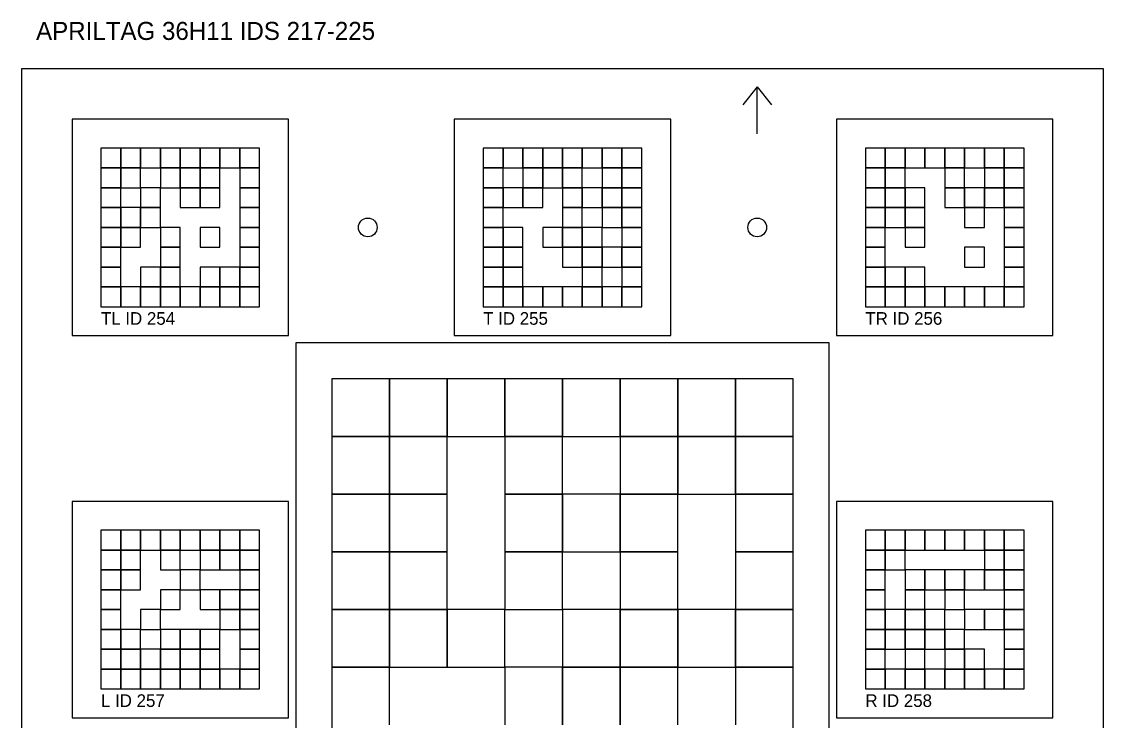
# Model space of a CAD drawing. Extents: x 0 to 1260, y -12 to 1580.
# Drawn here: x 320 to 620, y 119 to 313.1 of the extents above; entities that cross this region are included whole.
import ezdxf

# ---------------------------------------------------------------- set-up
doc = ezdxf.new("R2010")
doc.units = 0
for name, color, linetype in [('BLACK_POCKET', 7, 'CONTINUOUS'), ('CUT', 7, 'CONTINUOUS'), ('LABEL', 3, 'CONTINUOUS'), ('MOUNT_HOLE', 6, 'CONTINUOUS'), ('ORIENTATION', 7, 'CONTINUOUS'), ('QUIET_ZONE', 5, 'CONTINUOUS'), ('TAG_BOUNDARY', 8, 'CONTINUOUS')]:
    doc.layers.add(name, color=color, linetype=linetype)

msp = doc.modelspace()

# ---------------------------------------------------------------- linework, layer by layer
at = {"layer": 'BLACK_POCKET'}
for p, q in [((347.5, 278), (342, 278)), ((342, 278), (342, 272.5)), ((347.5, 272.5), (347.5, 278)), ((353, 278), (347.5, 278)), ((347.5, 278), (347.5, 272.5)), ((353, 272.5), (353, 278)), ((358.5, 278), (353, 278)), ((353, 278), (353, 272.5)), ((358.5, 272.5), (358.5, 278)), ((364, 278), (358.5, 278)), ((358.5, 278), (358.5, 272.5)), ((364, 272.5), (364, 278)), ((369.5, 278), (364, 278)), ((364, 278), (364, 272.5)), ((369.5, 272.5), (369.5, 278)), ((375, 278), (369.5, 278)), ((369.5, 278), (369.5, 272.5)), ((375, 272.5), (375, 278)), ((380.5, 278), (375, 278)), ((375, 278), (375, 272.5)), ((380.5, 272.5), (380.5, 278)), ((386, 278), (380.5, 278)), ((380.5, 278), (380.5, 272.5)), ((386, 272.5), (386, 278)), ((453.5, 278), (448, 278)), ((448, 278), (448, 272.5)), ((453.5, 272.5), (453.5, 278)), ((459, 278), (453.5, 278)), ((453.5, 278), (453.5, 272.5)), ((459, 272.5), (459, 278)), ((464.5, 278), (459, 278)), ((459, 278), (459, 272.5)), ((464.5, 272.5), (464.5, 278)), ((470, 278), (464.5, 278)), ((464.5, 278), (464.5, 272.5)), ((470, 272.5), (470, 278)), ((475.5, 278), (470, 278)), ((470, 278), (470, 272.5)), ((475.5, 272.5), (475.5, 278)), ((481, 278), (475.5, 278)), ((475.5, 278), (475.5, 272.5)), ((481, 272.5), (481, 278)), ((486.5, 278), (481, 278)), ((481, 278), (481, 272.5)), ((486.5, 272.5), (486.5, 278)), ((492, 278), (486.5, 278)), ((486.5, 278), (486.5, 272.5)), ((492, 272.5), (492, 278)), ((559.5, 278), (554, 278)), ((554, 278), (554, 272.5)), ((559.5, 272.5), (559.5, 278)), ((565, 278), (559.5, 278)), ((559.5, 278), (559.5, 272.5)), ((565, 272.5), (565, 278)), ((570.5, 278), (565, 278)), ((565, 278), (565, 272.5)), ((570.5, 272.5), (570.5, 278)), ((576, 278), (570.5, 278)), ((570.5, 278), (570.5, 272.5)), ((576, 272.5), (576, 278)), ((581.5, 278), (576, 278)), ((576, 278), (576, 272.5)), ((581.5, 272.5), (581.5, 278)), ((587, 278), (581.5, 278)), ((581.5, 278), (581.5, 272.5)), ((587, 272.5), (587, 278)), ((592.5, 278), (587, 278)), ((587, 278), (587, 272.5)), ((592.5, 272.5), (592.5, 278)), ((598, 278), (592.5, 278)), ((592.5, 278), (592.5, 272.5)), ((598, 272.5), (598, 278)), ((342, 272.5), (347.5, 272.5)), ((347.5, 272.5), (342, 272.5)), ((342, 272.5), (342, 267)), ((347.5, 272.5), (353, 272.5)), ((347.5, 267), (347.5, 272.5)), ((353, 272.5), (347.5, 272.5)), ((347.5, 272.5), (347.5, 267)), ((353, 272.5), (358.5, 272.5)), ((353, 267), (353, 272.5)), ((358.5, 272.5), (364, 272.5)), ((364, 272.5), (358.5, 272.5)), ((358.5, 272.5), (358.5, 267)), ((364, 272.5), (369.5, 272.5)), ((364, 267), (364, 272.5)), ((369.5, 272.5), (364, 272.5)), ((364, 272.5), (364, 267)), ((369.5, 272.5), (375, 272.5)), ((369.5, 267), (369.5, 272.5)), ((375, 272.5), (369.5, 272.5)), ((369.5, 272.5), (369.5, 267)), ((375, 272.5), (380.5, 272.5)), ((375, 267), (375, 272.5)), ((380.5, 272.5), (386, 272.5)), ((386, 272.5), (380.5, 272.5)), ((380.5, 272.5), (380.5, 267)), ((386, 267), (386, 272.5)), ((448, 272.5), (453.5, 272.5)), ((453.5, 272.5), (448, 272.5)), ((448, 272.5), (448, 267)), ((453.5, 272.5), (459, 272.5)), ((453.5, 267), (453.5, 272.5)), ((459, 272.5), (464.5, 272.5)), ((464.5, 272.5), (459, 272.5)), ((459, 272.5), (459, 267)), ((464.5, 272.5), (470, 272.5)), ((464.5, 267), (464.5, 272.5)), ((470, 272.5), (464.5, 272.5)), ((464.5, 272.5), (464.5, 267)), ((470, 272.5), (475.5, 272.5)), ((470, 267), (470, 272.5)), ((475.5, 272.5), (470, 272.5)), ((470, 272.5), (470, 267)), ((475.5, 272.5), (481, 272.5)), ((475.5, 267), (475.5, 272.5)), ((481, 272.5), (486.5, 272.5)), ((486.5, 272.5), (481, 272.5)), ((481, 272.5), (481, 267)), ((486.5, 272.5), (492, 272.5)), ((486.5, 267), (486.5, 272.5)), ((492, 272.5), (486.5, 272.5)), ((486.5, 272.5), (486.5, 267)), ((492, 267), (492, 272.5)), ((554, 272.5), (559.5, 272.5)), ((559.5, 272.5), (554, 272.5)), ((554, 272.5), (554, 267)), ((559.5, 272.5), (565, 272.5)), ((559.5, 267), (559.5, 272.5)), ((565, 272.5), (559.5, 272.5)), ((559.5, 272.5), (559.5, 267)), ((565, 272.5), (570.5, 272.5)), ((565, 267), (565, 272.5)), ((570.5, 272.5), (576, 272.5)), ((576, 272.5), (581.5, 272.5)), ((581.5, 272.5), (576, 272.5)), ((576, 272.5), (576, 267)), ((581.5, 272.5), (587, 272.5)), ((581.5, 267), (581.5, 272.5)), ((587, 272.5), (592.5, 272.5)), ((592.5, 272.5), (587, 272.5)), ((587, 272.5), (587, 267)), ((592.5, 272.5), (598, 272.5)), ((592.5, 267), (592.5, 272.5)), ((598, 272.5), (592.5, 272.5)), ((592.5, 272.5), (592.5, 267)), ((598, 267), (598, 272.5)), ((342, 267), (347.5, 267)), ((347.5, 267), (342, 267)), ((342, 267), (342, 261.5)), ((347.5, 267), (353, 267)), ((347.5, 261.5), (347.5, 267)), ((358.5, 267), (353, 267)), ((353, 267), (353, 261.5)), ((358.5, 267), (364, 267)), ((358.5, 261.5), (358.5, 267)), ((364, 267), (369.5, 267)), ((369.5, 267), (364, 267)), ((364, 267), (364, 261.5)), ((369.5, 267), (375, 267)), ((369.5, 261.5), (369.5, 267)), ((375, 267), (369.5, 267)), ((369.5, 267), (369.5, 261.5)), ((375, 261.5), (375, 267)), ((380.5, 267), (386, 267)), ((386, 267), (380.5, 267)), ((380.5, 267), (380.5, 261.5)), ((386, 261.5), (386, 267)), ((448, 267), (453.5, 267)), ((453.5, 267), (448, 267)), ((448, 267), (448, 261.5)), ((453.5, 261.5), (453.5, 267)), ((459, 267), (453.5, 267)), ((453.5, 267), (453.5, 261.5)), ((459, 267), (464.5, 267)), ((459, 261.5), (459, 267)), ((464.5, 267), (459, 267)), ((459, 267), (459, 261.5)), ((464.5, 267), (470, 267)), ((464.5, 261.5), (464.5, 267)), ((470, 267), (475.5, 267)), ((475.5, 267), (470, 267)), ((470, 267), (470, 261.5)), ((475.5, 261.5), (475.5, 267)), ((481, 267), (475.5, 267)), ((475.5, 267), (475.5, 261.5)), ((481, 267), (486.5, 267)), ((481, 261.5), (481, 267)), ((486.5, 267), (481, 267)), ((481, 267), (481, 261.5)), ((486.5, 267), (492, 267)), ((486.5, 261.5), (486.5, 267)), ((492, 267), (486.5, 267)), ((486.5, 267), (486.5, 261.5)), ((492, 261.5), (492, 267)), ((554, 267), (559.5, 267)), ((559.5, 267), (554, 267)), ((554, 267), (554, 261.5)), ((559.5, 267), (565, 267)), ((559.5, 261.5), (559.5, 267)), ((565, 267), (559.5, 267)), ((559.5, 267), (559.5, 261.5)), ((565, 261.5), (565, 267)), ((570.5, 267), (565, 267)), ((565, 267), (565, 261.5)), ((570.5, 261.5), (570.5, 267)), ((576, 267), (581.5, 267)), ((581.5, 267), (576, 267)), ((576, 267), (576, 261.5)), ((581.5, 261.5), (581.5, 267)), ((587, 267), (581.5, 267)), ((581.5, 267), (581.5, 261.5)), ((587, 267), (592.5, 267)), ((587, 261.5), (587, 267)), ((592.5, 267), (587, 267)), ((587, 267), (587, 261.5)), ((592.5, 267), (598, 267)), ((592.5, 261.5), (592.5, 267)), ((598, 267), (592.5, 267)), ((592.5, 267), (592.5, 261.5)), ((598, 261.5), (598, 267)), ((342, 261.5), (347.5, 261.5)), ((347.5, 261.5), (342, 261.5)), ((342, 261.5), (342, 256)), ((347.5, 256), (347.5, 261.5)), ((353, 261.5), (347.5, 261.5)), ((347.5, 261.5), (347.5, 256)), ((353, 261.5), (358.5, 261.5)), ((353, 256), (353, 261.5)), ((358.5, 261.5), (353, 261.5)), ((353, 261.5), (353, 256)), ((358.5, 256), (358.5, 261.5)), ((364, 261.5), (369.5, 261.5)), ((369.5, 261.5), (375, 261.5)), ((380.5, 261.5), (386, 261.5)), ((386, 261.5), (380.5, 261.5)), ((380.5, 261.5), (380.5, 256)), ((386, 256), (386, 261.5)), ((448, 261.5), (453.5, 261.5)), ((453.5, 261.5), (448, 261.5)), ((448, 261.5), (448, 256)), ((453.5, 261.5), (459, 261.5)), ((453.5, 256), (453.5, 261.5)), ((459, 261.5), (464.5, 261.5)), ((470, 261.5), (475.5, 261.5)), ((475.5, 261.5), (470, 261.5)), ((470, 261.5), (470, 256)), ((475.5, 261.5), (481, 261.5)), ((475.5, 256), (475.5, 261.5)), ((481, 261.5), (486.5, 261.5)), ((486.5, 261.5), (481, 261.5)), ((481, 261.5), (481, 256)), ((486.5, 261.5), (492, 261.5)), ((486.5, 256), (486.5, 261.5)), ((492, 261.5), (486.5, 261.5)), ((486.5, 261.5), (486.5, 256)), ((492, 256), (492, 261.5)), ((554, 261.5), (559.5, 261.5)), ((559.5, 261.5), (554, 261.5)), ((554, 261.5), (554, 256)), ((559.5, 261.5), (565, 261.5)), ((559.5, 256), (559.5, 261.5)), ((565, 261.5), (559.5, 261.5)), ((559.5, 261.5), (559.5, 256)), ((565, 261.5), (570.5, 261.5)), ((565, 256), (565, 261.5)), ((570.5, 261.5), (565, 261.5)), ((565, 261.5), (565, 256)), ((570.5, 256), (570.5, 261.5)), ((576, 261.5), (581.5, 261.5)), ((581.5, 261.5), (587, 261.5)), ((587, 261.5), (581.5, 261.5)), ((581.5, 261.5), (581.5, 256)), ((587, 261.5), (592.5, 261.5)), ((587, 256), (587, 261.5)), ((592.5, 261.5), (598, 261.5)), ((598, 261.5), (592.5, 261.5)), ((592.5, 261.5), (592.5, 256)), ((598, 256), (598, 261.5)), ((342, 256), (347.5, 256)), ((347.5, 256), (342, 256)), ((342, 256), (342, 250.5)), ((347.5, 256), (353, 256)), ((347.5, 250.5), (347.5, 256)), ((353, 256), (347.5, 256)), ((347.5, 256), (347.5, 250.5)), ((353, 256), (358.5, 256)), ((353, 250.5), (353, 256)), ((364, 256), (358.5, 256)), ((358.5, 256), (358.5, 250.5)), ((364, 250.5), (364, 256)), ((375, 256), (369.5, 256)), ((369.5, 256), (369.5, 250.5)), ((375, 250.5), (375, 256)), ((380.5, 256), (386, 256)), ((386, 256), (380.5, 256)), ((380.5, 256), (380.5, 250.5)), ((386, 250.5), (386, 256)), ((448, 256), (453.5, 256)), ((453.5, 256), (448, 256)), ((448, 256), (448, 250.5)), ((453.5, 250.5), (453.5, 256)), ((459, 256), (453.5, 256)), ((453.5, 256), (453.5, 250.5)), ((459, 250.5), (459, 256)), ((470, 256), (464.5, 256)), ((464.5, 256), (464.5, 250.5)), ((470, 256), (475.5, 256)), ((470, 250.5), (470, 256)), ((475.5, 256), (470, 256)), ((470, 256), (470, 250.5)), ((475.5, 250.5), (475.5, 256)), ((481, 256), (475.5, 256)), ((475.5, 256), (475.5, 250.5)), ((481, 256), (486.5, 256)), ((481, 250.5), (481, 256)), ((486.5, 256), (492, 256)), ((492, 256), (486.5, 256)), ((486.5, 256), (486.5, 250.5)), ((492, 250.5), (492, 256)), ((554, 256), (559.5, 256)), ((559.5, 256), (554, 256)), ((554, 256), (554, 250.5)), ((559.5, 256), (565, 256)), ((559.5, 250.5), (559.5, 256)), ((565, 256), (570.5, 256)), ((570.5, 256), (565, 256)), ((565, 256), (565, 250.5)), ((570.5, 250.5), (570.5, 256)), ((581.5, 256), (587, 256)), ((592.5, 256), (598, 256)), ((598, 256), (592.5, 256)), ((592.5, 256), (592.5, 250.5)), ((598, 250.5), (598, 256)), ((342, 250.5), (347.5, 250.5)), ((347.5, 250.5), (342, 250.5)), ((342, 250.5), (342, 245)), ((347.5, 250.5), (353, 250.5)), ((347.5, 245), (347.5, 250.5)), ((358.5, 250.5), (364, 250.5)), ((364, 250.5), (358.5, 250.5)), ((358.5, 250.5), (358.5, 245)), ((364, 245), (364, 250.5)), ((369.5, 250.5), (375, 250.5)), ((380.5, 250.5), (386, 250.5)), ((386, 250.5), (380.5, 250.5)), ((380.5, 250.5), (380.5, 245)), ((386, 245), (386, 250.5)), ((448, 250.5), (453.5, 250.5)), ((453.5, 250.5), (448, 250.5)), ((448, 250.5), (448, 245)), ((453.5, 250.5), (459, 250.5)), ((453.5, 245), (453.5, 250.5)), ((459, 250.5), (453.5, 250.5)), ((453.5, 250.5), (453.5, 245)), ((459, 245), (459, 250.5)), ((464.5, 250.5), (470, 250.5)), ((470, 250.5), (475.5, 250.5)), ((475.5, 250.5), (470, 250.5)), ((470, 250.5), (470, 245)), ((475.5, 250.5), (481, 250.5)), ((475.5, 245), (475.5, 250.5)), ((481, 250.5), (475.5, 250.5)), ((475.5, 250.5), (475.5, 245)), ((481, 245), (481, 250.5)), ((486.5, 250.5), (481, 250.5)), ((481, 250.5), (481, 245)), ((486.5, 250.5), (492, 250.5)), ((486.5, 245), (486.5, 250.5)), ((492, 250.5), (486.5, 250.5)), ((486.5, 250.5), (486.5, 245)), ((492, 245), (492, 250.5)), ((554, 250.5), (559.5, 250.5)), ((559.5, 250.5), (554, 250.5)), ((554, 250.5), (554, 245)), ((559.5, 245), (559.5, 250.5)), ((565, 250.5), (570.5, 250.5)), ((587, 250.5), (581.5, 250.5)), ((581.5, 250.5), (581.5, 245)), ((587, 245), (587, 250.5)), ((592.5, 250.5), (598, 250.5)), ((598, 250.5), (592.5, 250.5)), ((592.5, 250.5), (592.5, 245)), ((598, 245), (598, 250.5)), ((342, 245), (347.5, 245)), ((347.5, 245), (342, 245)), ((342, 245), (342, 239.5)), ((347.5, 239.5), (347.5, 245)), ((358.5, 245), (353, 245)), ((353, 245), (353, 239.5)), ((358.5, 245), (364, 245)), ((358.5, 239.5), (358.5, 245)), ((364, 245), (358.5, 245)), ((358.5, 245), (358.5, 239.5)), ((364, 239.5), (364, 245)), ((375, 245), (369.5, 245)), ((369.5, 245), (369.5, 239.5)), ((375, 239.5), (375, 245)), ((380.5, 245), (375, 245)), ((375, 245), (375, 239.5)), ((380.5, 245), (386, 245)), ((380.5, 239.5), (380.5, 245)), ((386, 245), (380.5, 245)), ((380.5, 245), (380.5, 239.5)), ((386, 239.5), (386, 245)), ((448, 245), (453.5, 245)), ((453.5, 245), (448, 245)), ((448, 245), (448, 239.5)), ((453.5, 245), (459, 245)), ((453.5, 239.5), (453.5, 245)), ((459, 245), (453.5, 245)), ((453.5, 245), (453.5, 239.5)), ((459, 239.5), (459, 245)), ((470, 245), (475.5, 245)), ((475.5, 245), (481, 245)), ((481, 245), (475.5, 245)), ((475.5, 245), (475.5, 239.5)), ((481, 245), (486.5, 245)), ((481, 239.5), (481, 245)), ((486.5, 245), (492, 245)), ((492, 245), (486.5, 245)), ((486.5, 245), (486.5, 239.5)), ((492, 239.5), (492, 245)), ((554, 245), (559.5, 245)), ((559.5, 245), (554, 245)), ((554, 245), (554, 239.5)), ((559.5, 239.5), (559.5, 245)), ((565, 245), (559.5, 245)), ((559.5, 245), (559.5, 239.5)), ((565, 239.5), (565, 245)), ((570.5, 245), (565, 245)), ((565, 245), (565, 239.5)), ((570.5, 239.5), (570.5, 245)), ((581.5, 245), (587, 245)), ((592.5, 245), (598, 245)), ((598, 245), (592.5, 245)), ((592.5, 245), (592.5, 239.5)), ((598, 239.5), (598, 245)), ((342, 239.5), (347.5, 239.5)), ((347.5, 239.5), (342, 239.5)), ((342, 239.5), (342, 234)), ((347.5, 234), (347.5, 239.5)), ((353, 239.5), (347.5, 239.5)), ((347.5, 239.5), (347.5, 234)), ((353, 239.5), (358.5, 239.5)), ((353, 234), (353, 239.5)), ((358.5, 239.5), (353, 239.5)), ((353, 239.5), (353, 234)), ((358.5, 239.5), (364, 239.5)), ((358.5, 234), (358.5, 239.5)), ((364, 239.5), (358.5, 239.5)), ((358.5, 239.5), (358.5, 234)), ((364, 234), (364, 239.5)), ((369.5, 239.5), (364, 239.5)), ((364, 239.5), (364, 234)), ((369.5, 239.5), (375, 239.5)), ((369.5, 234), (369.5, 239.5)), ((375, 239.5), (369.5, 239.5)), ((369.5, 239.5), (369.5, 234)), ((375, 239.5), (380.5, 239.5)), ((375, 234), (375, 239.5)), ((380.5, 239.5), (375, 239.5)), ((375, 239.5), (375, 234)), ((380.5, 239.5), (386, 239.5)), ((380.5, 234), (380.5, 239.5)), ((386, 239.5), (380.5, 239.5)), ((380.5, 239.5), (380.5, 234)), ((386, 234), (386, 239.5)), ((448, 239.5), (453.5, 239.5)), ((453.5, 239.5), (448, 239.5)), ((448, 239.5), (448, 234)), ((453.5, 239.5), (459, 239.5)), ((453.5, 234), (453.5, 239.5)), ((459, 239.5), (453.5, 239.5)), ((453.5, 239.5), (453.5, 234)), ((459, 234), (459, 239.5)), ((464.5, 239.5), (459, 239.5)), ((459, 239.5), (459, 234)), ((464.5, 234), (464.5, 239.5)), ((470, 239.5), (464.5, 239.5)), ((464.5, 239.5), (464.5, 234)), ((470, 234), (470, 239.5)), ((475.5, 239.5), (470, 239.5)), ((470, 239.5), (470, 234)), ((475.5, 239.5), (481, 239.5)), ((475.5, 234), (475.5, 239.5)), ((481, 239.5), (475.5, 239.5)), ((475.5, 239.5), (475.5, 234)), ((481, 234), (481, 239.5)), ((486.5, 239.5), (481, 239.5)), ((481, 239.5), (481, 234)), ((486.5, 239.5), (492, 239.5)), ((486.5, 234), (486.5, 239.5)), ((492, 239.5), (486.5, 239.5)), ((486.5, 239.5), (486.5, 234)), ((492, 234), (492, 239.5)), ((554, 239.5), (559.5, 239.5)), ((559.5, 239.5), (554, 239.5)), ((554, 239.5), (554, 234)), ((559.5, 239.5), (565, 239.5)), ((559.5, 234), (559.5, 239.5)), ((565, 239.5), (559.5, 239.5)), ((559.5, 239.5), (559.5, 234)), ((565, 239.5), (570.5, 239.5)), ((565, 234), (565, 239.5)), ((570.5, 239.5), (565, 239.5)), ((565, 239.5), (565, 234)), ((570.5, 234), (570.5, 239.5)), ((576, 239.5), (570.5, 239.5)), ((570.5, 239.5), (570.5, 234)), ((576, 234), (576, 239.5)), ((581.5, 239.5), (576, 239.5)), ((576, 239.5), (576, 234)), ((581.5, 234), (581.5, 239.5)), ((587, 239.5), (581.5, 239.5)), ((581.5, 239.5), (581.5, 234)), ((587, 234), (587, 239.5)), ((592.5, 239.5), (587, 239.5)), ((587, 239.5), (587, 234)), ((592.5, 239.5), (598, 239.5)), ((592.5, 234), (592.5, 239.5)), ((598, 239.5), (592.5, 239.5)), ((592.5, 239.5), (592.5, 234)), ((598, 234), (598, 239.5)), ((342, 234), (347.5, 234)), ((347.5, 234), (353, 234)), ((353, 234), (358.5, 234)), ((358.5, 234), (364, 234)), ((364, 234), (369.5, 234)), ((369.5, 234), (375, 234)), ((375, 234), (380.5, 234)), ((380.5, 234), (386, 234)), ((448, 234), (453.5, 234)), ((453.5, 234), (459, 234)), ((459, 234), (464.5, 234)), ((464.5, 234), (470, 234)), ((470, 234), (475.5, 234)), ((475.5, 234), (481, 234)), ((481, 234), (486.5, 234)), ((486.5, 234), (492, 234)), ((554, 234), (559.5, 234)), ((559.5, 234), (565, 234)), ((565, 234), (570.5, 234)), ((570.5, 234), (576, 234)), ((576, 234), (581.5, 234)), ((581.5, 234), (587, 234)), ((587, 234), (592.5, 234)), ((592.5, 234), (598, 234)), ((422, 214), (406, 214)), ((406, 214), (406, 198)), ((422, 198), (422, 214)), ((438, 214), (422, 214)), ((422, 214), (422, 198)), ((438, 198), (438, 214)), ((454, 214), (438, 214)), ((438, 214), (438, 198)), ((454, 198), (454, 214)), ((470, 214), (454, 214)), ((454, 214), (454, 198)), ((470, 198), (470, 214)), ((486, 214), (470, 214)), ((470, 214), (470, 198)), ((486, 198), (486, 214)), ((502, 214), (486, 214)), ((486, 214), (486, 198)), ((502, 198), (502, 214)), ((518, 214), (502, 214)), ((502, 214), (502, 198)), ((518, 198), (518, 214)), ((534, 214), (518, 214)), ((518, 214), (518, 198)), ((534, 198), (534, 214)), ((406, 198), (422, 198)), ((422, 198), (406, 198)), ((406, 198), (406, 182)), ((422, 198), (438, 198)), ((422, 182), (422, 198)), ((438, 198), (422, 198)), ((422, 198), (422, 182)), ((438, 198), (454, 198)), ((438, 182), (438, 198)), ((454, 198), (470, 198)), ((470, 198), (454, 198)), ((454, 198), (454, 182)), ((470, 198), (486, 198)), ((470, 182), (470, 198)), ((486, 198), (502, 198)), ((502, 198), (486, 198)), ((486, 198), (486, 182)), ((502, 198), (518, 198)), ((502, 182), (502, 198)), ((518, 198), (502, 198)), ((502, 198), (502, 182)), ((518, 198), (534, 198)), ((518, 182), (518, 198)), ((534, 198), (518, 198)), ((518, 198), (518, 182)), ((534, 182), (534, 198)), ((406, 182), (422, 182)), ((422, 182), (406, 182)), ((406, 182), (406, 166)), ((422, 182), (438, 182)), ((422, 166), (422, 182)), ((438, 182), (422, 182)), ((422, 182), (422, 166)), ((438, 166), (438, 182)), ((454, 182), (470, 182)), ((470, 182), (454, 182)), ((454, 182), (454, 166)), ((470, 166), (470, 182)), ((486, 182), (470, 182)), ((470, 182), (470, 166)), ((486, 182), (502, 182)), ((486, 166), (486, 182)), ((502, 182), (486, 182)), ((486, 182), (486, 166)), ((502, 182), (518, 182)), ((502, 166), (502, 182)), ((518, 182), (534, 182)), ((534, 182), (518, 182)), ((518, 182), (518, 166)), ((534, 166), (534, 182)), ((347.5, 172), (342, 172)), ((342, 172), (342, 166.5)), ((347.5, 166.5), (347.5, 172)), ((353, 172), (347.5, 172)), ((347.5, 172), (347.5, 166.5)), ((353, 166.5), (353, 172)), ((358.5, 172), (353, 172)), ((353, 172), (353, 166.5)), ((358.5, 166.5), (358.5, 172)), ((364, 172), (358.5, 172)), ((358.5, 172), (358.5, 166.5)), ((364, 166.5), (364, 172)), ((369.5, 172), (364, 172)), ((364, 172), (364, 166.5)), ((369.5, 166.5), (369.5, 172)), ((375, 172), (369.5, 172)), ((369.5, 172), (369.5, 166.5)), ((375, 166.5), (375, 172)), ((380.5, 172), (375, 172)), ((375, 172), (375, 166.5)), ((380.5, 166.5), (380.5, 172)), ((386, 172), (380.5, 172)), ((380.5, 172), (380.5, 166.5)), ((386, 166.5), (386, 172)), ((559.5, 172), (554, 172)), ((554, 172), (554, 166.5)), ((559.5, 166.5), (559.5, 172)), ((565, 172), (559.5, 172)), ((559.5, 172), (559.5, 166.5)), ((565, 166.5), (565, 172)), ((570.5, 172), (565, 172)), ((565, 172), (565, 166.5)), ((570.5, 166.5), (570.5, 172)), ((576, 172), (570.5, 172)), ((570.5, 172), (570.5, 166.5)), ((576, 166.5), (576, 172)), ((581.5, 172), (576, 172)), ((576, 172), (576, 166.5)), ((581.5, 166.5), (581.5, 172)), ((587, 172), (581.5, 172)), ((581.5, 172), (581.5, 166.5)), ((587, 166.5), (587, 172)), ((592.5, 172), (587, 172)), ((587, 172), (587, 166.5)), ((592.5, 166.5), (592.5, 172)), ((598, 172), (592.5, 172)), ((592.5, 172), (592.5, 166.5)), ((598, 166.5), (598, 172)), ((342, 166.5), (347.5, 166.5)), ((347.5, 166.5), (342, 166.5)), ((342, 166.5), (342, 161)), ((347.5, 166.5), (353, 166.5)), ((347.5, 161), (347.5, 166.5)), ((353, 166.5), (347.5, 166.5)), ((347.5, 166.5), (347.5, 161)), ((353, 166.5), (358.5, 166.5)), ((353, 161), (353, 166.5)), ((358.5, 166.5), (364, 166.5)), ((364, 166.5), (358.5, 166.5)), ((358.5, 166.5), (358.5, 161)), ((364, 166.5), (369.5, 166.5)), ((364, 161), (364, 166.5)), ((369.5, 166.5), (375, 166.5)), ((375, 166.5), (369.5, 166.5)), ((369.5, 166.5), (369.5, 161)), ((375, 166.5), (380.5, 166.5)), ((375, 161), (375, 166.5)), ((380.5, 166.5), (375, 166.5)), ((375, 166.5), (375, 161)), ((380.5, 166.5), (386, 166.5)), ((380.5, 161), (380.5, 166.5)), ((386, 166.5), (380.5, 166.5)), ((380.5, 166.5), (380.5, 161)), ((386, 161), (386, 166.5)), ((406, 166), (422, 166)), ((422, 166), (406, 166)), ((406, 166), (406, 150)), ((422, 166), (438, 166)), ((422, 150), (422, 166)), ((438, 166), (422, 166)), ((422, 166), (422, 150)), ((438, 150), (438, 166)), ((454, 166), (470, 166)), ((470, 166), (454, 166)), ((454, 166), (454, 150)), ((470, 166), (486, 166)), ((470, 150), (470, 166)), ((486, 166), (502, 166)), ((502, 166), (486, 166)), ((486, 166), (486, 150)), ((502, 150), (502, 166)), ((518, 166), (534, 166)), ((534, 166), (518, 166)), ((518, 166), (518, 150)), ((534, 150), (534, 166)), ((554, 166.5), (559.5, 166.5)), ((559.5, 166.5), (554, 166.5)), ((554, 166.5), (554, 161)), ((559.5, 166.5), (565, 166.5)), ((559.5, 161), (559.5, 166.5)), ((565, 166.5), (559.5, 166.5)), ((559.5, 166.5), (559.5, 161)), ((565, 166.5), (570.5, 166.5)), ((565, 161), (565, 166.5)), ((570.5, 166.5), (576, 166.5)), ((576, 166.5), (581.5, 166.5)), ((581.5, 166.5), (587, 166.5)), ((587, 166.5), (592.5, 166.5)), ((592.5, 166.5), (587, 166.5)), ((587, 166.5), (587, 161)), ((592.5, 166.5), (598, 166.5)), ((592.5, 161), (592.5, 166.5)), ((598, 166.5), (592.5, 166.5)), ((592.5, 166.5), (592.5, 161)), ((598, 161), (598, 166.5)), ((342, 161), (347.5, 161)), ((347.5, 161), (342, 161)), ((342, 161), (342, 155.5)), ((347.5, 161), (353, 161)), ((347.5, 155.5), (347.5, 161)), ((353, 161), (347.5, 161)), ((347.5, 161), (347.5, 155.5)), ((353, 155.5), (353, 161)), ((358.5, 161), (364, 161)), ((369.5, 161), (364, 161)), ((364, 161), (364, 155.5)), ((369.5, 161), (375, 161)), ((369.5, 155.5), (369.5, 161)), ((375, 161), (380.5, 161)), ((380.5, 161), (386, 161)), ((386, 161), (380.5, 161)), ((380.5, 161), (380.5, 155.5)), ((386, 155.5), (386, 161)), ((554, 161), (559.5, 161)), ((559.5, 161), (554, 161)), ((554, 161), (554, 155.5)), ((559.5, 161), (565, 161)), ((559.5, 155.5), (559.5, 161)), ((570.5, 161), (565, 161)), ((565, 161), (565, 155.5)), ((570.5, 155.5), (570.5, 161)), ((576, 161), (570.5, 161)), ((570.5, 161), (570.5, 155.5)), ((576, 155.5), (576, 161)), ((581.5, 161), (576, 161)), ((576, 161), (576, 155.5)), ((581.5, 155.5), (581.5, 161)), ((587, 161), (581.5, 161)), ((581.5, 161), (581.5, 155.5)), ((587, 161), (592.5, 161)), ((587, 155.5), (587, 161)), ((592.5, 161), (587, 161)), ((587, 161), (587, 155.5)), ((592.5, 161), (598, 161)), ((592.5, 155.5), (592.5, 161)), ((598, 161), (592.5, 161)), ((592.5, 161), (592.5, 155.5)), ((598, 155.5), (598, 161)), ((342, 155.5), (347.5, 155.5)), ((347.5, 155.5), (342, 155.5)), ((342, 155.5), (342, 150)), ((347.5, 155.5), (353, 155.5)), ((347.5, 150), (347.5, 155.5)), ((364, 155.5), (358.5, 155.5)), ((358.5, 155.5), (358.5, 150)), ((364, 155.5), (369.5, 155.5)), ((364, 150), (364, 155.5)), ((375, 155.5), (369.5, 155.5)), ((369.5, 155.5), (369.5, 150)), ((375, 150), (375, 155.5)), ((380.5, 155.5), (375, 155.5)), ((375, 155.5), (375, 150)), ((380.5, 155.5), (386, 155.5)), ((380.5, 150), (380.5, 155.5)), ((386, 155.5), (380.5, 155.5)), ((380.5, 155.5), (380.5, 150)), ((386, 150), (386, 155.5)), ((554, 155.5), (559.5, 155.5)), ((559.5, 155.5), (554, 155.5)), ((554, 155.5), (554, 150)), ((559.5, 150), (559.5, 155.5)), ((565, 155.5), (570.5, 155.5)), ((570.5, 155.5), (565, 155.5)), ((565, 155.5), (565, 150)), ((570.5, 155.5), (576, 155.5)), ((570.5, 150), (570.5, 155.5)), ((576, 155.5), (581.5, 155.5)), ((581.5, 155.5), (576, 155.5)), ((576, 155.5), (576, 150)), ((581.5, 155.5), (587, 155.5)), ((581.5, 150), (581.5, 155.5)), ((587, 155.5), (592.5, 155.5)), ((592.5, 155.5), (598, 155.5)), ((598, 155.5), (592.5, 155.5)), ((592.5, 155.5), (592.5, 150)), ((598, 150), (598, 155.5)), ((342, 150), (347.5, 150)), ((347.5, 150), (342, 150)), ((342, 150), (342, 144.5)), ((347.5, 144.5), (347.5, 150)), ((358.5, 150), (353, 150)), ((353, 150), (353, 144.5)), ((358.5, 150), (364, 150)), ((358.5, 144.5), (358.5, 150)), ((369.5, 150), (375, 150)), ((375, 150), (380.5, 150)), ((380.5, 150), (375, 150)), ((375, 150), (375, 144.5)), ((380.5, 150), (386, 150)), ((380.5, 144.5), (380.5, 150)), ((386, 150), (380.5, 150)), ((380.5, 150), (380.5, 144.5)), ((386, 144.5), (386, 150)), ((406, 150), (422, 150)), ((422, 150), (406, 150)), ((406, 150), (406, 134)), ((422, 150), (438, 150)), ((422, 134), (422, 150)), ((438, 150), (422, 150)), ((422, 150), (422, 134)), ((438, 134), (438, 150)), ((454, 150), (438, 150)), ((438, 150), (438, 134)), ((454, 150), (470, 150)), ((454, 134), (454, 150)), ((486, 150), (470, 150)), ((470, 150), (470, 134)), ((486, 150), (502, 150)), ((486, 134), (486, 150)), ((502, 150), (486, 150)), ((486, 150), (486, 134)), ((502, 134), (502, 150)), ((518, 150), (502, 150)), ((502, 150), (502, 134)), ((518, 150), (534, 150)), ((518, 134), (518, 150)), ((534, 150), (518, 150)), ((518, 150), (518, 134)), ((534, 134), (534, 150)), ((554, 150), (559.5, 150)), ((559.5, 150), (554, 150)), ((554, 150), (554, 144.5)), ((559.5, 144.5), (559.5, 150)), ((565, 150), (559.5, 150)), ((559.5, 150), (559.5, 144.5)), ((565, 150), (570.5, 150)), ((565, 144.5), (565, 150)), ((570.5, 150), (565, 150)), ((565, 150), (565, 144.5)), ((570.5, 144.5), (570.5, 150)), ((576, 150), (570.5, 150)), ((570.5, 150), (570.5, 144.5)), ((576, 150), (581.5, 150)), ((576, 144.5), (576, 150)), ((587, 150), (581.5, 150)), ((581.5, 150), (581.5, 144.5)), ((587, 144.5), (587, 150)), ((592.5, 150), (587, 150)), ((587, 150), (587, 144.5)), ((592.5, 150), (598, 150)), ((592.5, 144.5), (592.5, 150)), ((598, 150), (592.5, 150)), ((592.5, 150), (592.5, 144.5)), ((598, 144.5), (598, 150)), ((342, 144.5), (347.5, 144.5)), ((347.5, 144.5), (342, 144.5)), ((342, 144.5), (342, 139)), ((347.5, 139), (347.5, 144.5)), ((353, 144.5), (347.5, 144.5)), ((347.5, 144.5), (347.5, 139)), ((353, 144.5), (358.5, 144.5)), ((353, 139), (353, 144.5)), ((364, 144.5), (358.5, 144.5)), ((358.5, 144.5), (358.5, 139)), ((364, 139), (364, 144.5)), ((369.5, 144.5), (364, 144.5)), ((364, 144.5), (364, 139)), ((369.5, 139), (369.5, 144.5)), ((375, 144.5), (369.5, 144.5)), ((369.5, 144.5), (369.5, 139)), ((375, 144.5), (380.5, 144.5)), ((375, 139), (375, 144.5)), ((380.5, 144.5), (386, 144.5)), ((386, 144.5), (380.5, 144.5)), ((380.5, 144.5), (380.5, 139)), ((386, 139), (386, 144.5)), ((554, 144.5), (559.5, 144.5)), ((559.5, 144.5), (554, 144.5)), ((554, 144.5), (554, 139)), ((559.5, 144.5), (565, 144.5)), ((559.5, 139), (559.5, 144.5)), ((565, 144.5), (559.5, 144.5)), ((559.5, 144.5), (559.5, 139)), ((565, 144.5), (570.5, 144.5)), ((565, 139), (565, 144.5)), ((570.5, 144.5), (565, 144.5)), ((565, 144.5), (565, 139)), ((570.5, 144.5), (576, 144.5)), ((570.5, 139), (570.5, 144.5)), ((576, 144.5), (570.5, 144.5)), ((570.5, 144.5), (570.5, 139)), ((576, 139), (576, 144.5)), ((581.5, 144.5), (576, 144.5)), ((576, 144.5), (576, 139)), ((581.5, 144.5), (587, 144.5)), ((581.5, 139), (581.5, 144.5)), ((587, 144.5), (592.5, 144.5)), ((592.5, 144.5), (598, 144.5)), ((598, 144.5), (592.5, 144.5)), ((592.5, 144.5), (592.5, 139)), ((598, 139), (598, 144.5)), ((342, 139), (347.5, 139)), ((347.5, 139), (342, 139)), ((342, 139), (342, 133.5)), ((347.5, 139), (353, 139)), ((347.5, 133.5), (347.5, 139)), ((353, 139), (347.5, 139)), ((347.5, 139), (347.5, 133.5)), ((353, 133.5), (353, 139)), ((358.5, 139), (353, 139)), ((353, 139), (353, 133.5)), ((358.5, 139), (364, 139)), ((358.5, 133.5), (358.5, 139)), ((364, 139), (358.5, 139)), ((358.5, 139), (358.5, 133.5)), ((364, 139), (369.5, 139)), ((364, 133.5), (364, 139)), ((369.5, 139), (364, 139)), ((364, 139), (364, 133.5)), ((369.5, 139), (375, 139)), ((369.5, 133.5), (369.5, 139)), ((375, 139), (369.5, 139)), ((369.5, 139), (369.5, 133.5)), ((375, 133.5), (375, 139)), ((380.5, 139), (386, 139)), ((386, 139), (380.5, 139)), ((380.5, 139), (380.5, 133.5)), ((386, 133.5), (386, 139)), ((554, 139), (559.5, 139)), ((559.5, 139), (554, 139)), ((554, 139), (554, 133.5)), ((559.5, 139), (565, 139)), ((559.5, 133.5), (559.5, 139)), ((565, 139), (570.5, 139)), ((570.5, 139), (565, 139)), ((565, 139), (565, 133.5)), ((570.5, 139), (576, 139)), ((570.5, 133.5), (570.5, 139)), ((576, 139), (581.5, 139)), ((581.5, 139), (576, 139)), ((576, 139), (576, 133.5)), ((581.5, 133.5), (581.5, 139)), ((587, 139), (581.5, 139)), ((581.5, 139), (581.5, 133.5)), ((587, 133.5), (587, 139)), ((592.5, 139), (598, 139)), ((598, 139), (592.5, 139)), ((592.5, 139), (592.5, 133.5)), ((598, 133.5), (598, 139)), ((342, 133.5), (347.5, 133.5)), ((347.5, 133.5), (342, 133.5)), ((342, 133.5), (342, 128)), ((347.5, 133.5), (353, 133.5)), ((347.5, 128), (347.5, 133.5)), ((353, 133.5), (347.5, 133.5)), ((347.5, 133.5), (347.5, 128)), ((353, 133.5), (358.5, 133.5)), ((353, 128), (353, 133.5)), ((358.5, 133.5), (353, 133.5)), ((353, 133.5), (353, 128)), ((358.5, 133.5), (364, 133.5)), ((358.5, 128), (358.5, 133.5)), ((364, 133.5), (358.5, 133.5)), ((358.5, 133.5), (358.5, 128)), ((364, 133.5), (369.5, 133.5)), ((364, 128), (364, 133.5)), ((369.5, 133.5), (364, 133.5)), ((364, 133.5), (364, 128)), ((369.5, 133.5), (375, 133.5)), ((369.5, 128), (369.5, 133.5)), ((375, 133.5), (369.5, 133.5)), ((369.5, 133.5), (369.5, 128)), ((375, 128), (375, 133.5)), ((380.5, 133.5), (375, 133.5)), ((375, 133.5), (375, 128)), ((380.5, 133.5), (386, 133.5)), ((380.5, 128), (380.5, 133.5)), ((386, 133.5), (380.5, 133.5)), ((380.5, 133.5), (380.5, 128)), ((386, 128), (386, 133.5)), ((406, 134), (422, 134)), ((422, 134), (406, 134)), ((406, 134), (406, 118)), ((422, 134), (438, 134)), ((422, 118), (422, 134)), ((438, 134), (454, 134)), ((470, 134), (454, 134)), ((454, 134), (454, 118)), ((470, 134), (486, 134)), ((470, 118), (470, 134)), ((486, 134), (470, 134)), ((470, 134), (470, 118)), ((486, 134), (502, 134)), ((486, 118), (486, 134)), ((502, 134), (486, 134)), ((486, 134), (486, 118)), ((502, 134), (518, 134)), ((502, 118), (502, 134)), ((518, 134), (534, 134)), ((534, 134), (518, 134)), ((518, 134), (518, 118)), ((534, 118), (534, 134)), ((554, 133.5), (559.5, 133.5)), ((559.5, 133.5), (554, 133.5)), ((554, 133.5), (554, 128)), ((559.5, 128), (559.5, 133.5)), ((565, 133.5), (559.5, 133.5)), ((559.5, 133.5), (559.5, 128)), ((565, 133.5), (570.5, 133.5)), ((565, 128), (565, 133.5)), ((570.5, 133.5), (565, 133.5)), ((565, 133.5), (565, 128)), ((570.5, 128), (570.5, 133.5)), ((576, 133.5), (570.5, 133.5)), ((570.5, 133.5), (570.5, 128)), ((576, 133.5), (581.5, 133.5)), ((576, 128), (576, 133.5)), ((581.5, 133.5), (576, 133.5)), ((576, 133.5), (576, 128)), ((581.5, 133.5), (587, 133.5)), ((581.5, 128), (581.5, 133.5)), ((587, 133.5), (581.5, 133.5)), ((581.5, 133.5), (581.5, 128)), ((587, 128), (587, 133.5)), ((592.5, 133.5), (587, 133.5)), ((587, 133.5), (587, 128)), ((592.5, 133.5), (598, 133.5)), ((592.5, 128), (592.5, 133.5)), ((598, 133.5), (592.5, 133.5)), ((592.5, 133.5), (592.5, 128)), ((598, 128), (598, 133.5)), ((342, 128), (347.5, 128)), ((347.5, 128), (353, 128)), ((353, 128), (358.5, 128)), ((358.5, 128), (364, 128)), ((364, 128), (369.5, 128)), ((369.5, 128), (375, 128)), ((375, 128), (380.5, 128)), ((380.5, 128), (386, 128)), ((554, 128), (559.5, 128)), ((559.5, 128), (565, 128)), ((565, 128), (570.5, 128)), ((570.5, 128), (576, 128)), ((576, 128), (581.5, 128)), ((581.5, 128), (587, 128)), ((587, 128), (592.5, 128)), ((592.5, 128), (598, 128))]:
    msp.add_line(p, q, dxfattribs=at)
at = {"layer": 'CUT'}
for p, q in [((620, 300), (320, 300)), ((320, 300), (320, 0)), ((620, 0), (620, 300))]:
    msp.add_line(p, q, dxfattribs=at)
at = {"layer": 'MOUNT_HOLE'}
for centre in [(416, 256), (524, 256)]:
    msp.add_circle(centre, 2.6, dxfattribs=at)
at = {"layer": 'ORIENTATION'}
for p, q in [((524, 295), (520, 290)), ((524, 282), (524, 295)), ((524, 295), (528, 290))]:
    msp.add_line(p, q, dxfattribs=at)
at = {"layer": 'QUIET_ZONE'}
for p, q in [((394, 286), (334, 286)), ((334, 286), (334, 226)), ((394, 226), (394, 286)), ((500, 286), (440, 286)), ((440, 286), (440, 226)), ((500, 226), (500, 286)), ((606, 286), (546, 286)), ((546, 286), (546, 226)), ((606, 226), (606, 286)), ((334, 226), (394, 226)), ((440, 226), (500, 226)), ((546, 226), (606, 226)), ((544, 224), (396, 224)), ((396, 224), (396, 76)), ((544, 76), (544, 224)), ((394, 180), (334, 180)), ((334, 180), (334, 120)), ((394, 120), (394, 180)), ((606, 180), (546, 180)), ((546, 180), (546, 120)), ((606, 120), (606, 180)), ((334, 120), (394, 120)), ((546, 120), (606, 120))]:
    msp.add_line(p, q, dxfattribs=at)
at = {"layer": 'TAG_BOUNDARY'}
for p, q in [((386, 278), (342, 278)), ((342, 278), (342, 234)), ((386, 234), (386, 278)), ((492, 278), (448, 278)), ((448, 278), (448, 234)), ((492, 234), (492, 278)), ((598, 278), (554, 278)), ((554, 278), (554, 234)), ((598, 234), (598, 278)), ((342, 234), (386, 234)), ((448, 234), (492, 234)), ((554, 234), (598, 234)), ((534, 214), (406, 214)), ((406, 214), (406, 86)), ((534, 86), (534, 214)), ((386, 172), (342, 172)), ((342, 172), (342, 128)), ((386, 128), (386, 172)), ((598, 172), (554, 172)), ((554, 172), (554, 128)), ((598, 128), (598, 172)), ((342, 128), (386, 128)), ((554, 128), (598, 128))]:
    msp.add_line(p, q, dxfattribs=at)

# ---------------------------------------------------------------- texts
at = {"layer": 'LABEL'}
for s, height, p in [('APRILTAG 36H11 IDS 217-225', 5, (324, 308)), ('TL ID 254', 3.5, (342, 229)), ('T ID 255', 3.5, (448, 229)), ('TR ID 256', 3.5, (554, 229)), ('L ID 257', 3.5, (342, 123)), ('R ID 258', 3.5, (554, 123))]:
    msp.add_text(s, height=height, dxfattribs=at).set_placement(p)

doc.saveas('drawing.dxf')
